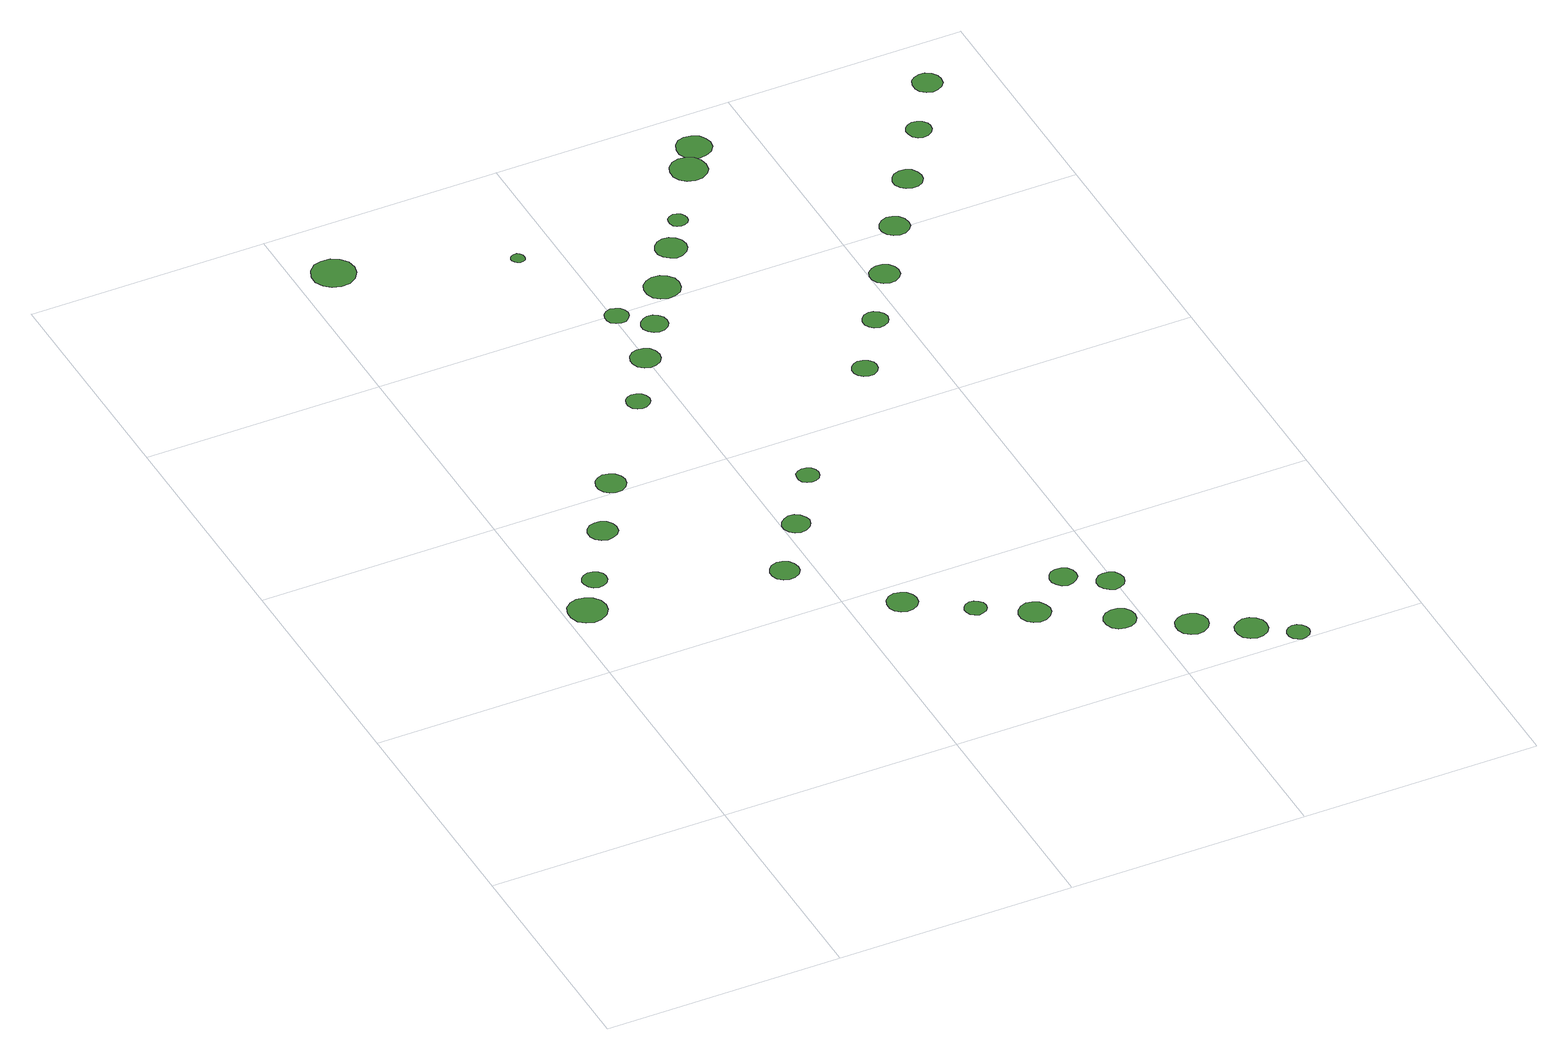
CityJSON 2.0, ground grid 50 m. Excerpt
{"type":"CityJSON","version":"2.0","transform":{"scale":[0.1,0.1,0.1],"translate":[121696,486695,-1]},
"CityObjects":{
"tree1":{"type":"SolitaryVegetationObject","attributes":{"function":"something"},"geometry":[{"type":"MultiSurface","lod":"1","boundaries":[[[0,1,2,3,4,5,6,7,8,9,10,11,12,13,14]]]}]},
"tree2":{"type":"SolitaryVegetationObject","attributes":{"function":"something"},"geometry":[{"type":"MultiSurface","lod":"1","boundaries":[[[15,16,17,18,19,20,21,22,23,24,25,26,27,28,29]]]}]},
"tree3":{"type":"SolitaryVegetationObject","attributes":{"function":"something"},"geometry":[{"type":"MultiSurface","lod":"1","boundaries":[[[30,31,32,33,34,35,36,37,38,39,40,41,42,43,44]]]}]},
"tree4":{"type":"SolitaryVegetationObject","attributes":{"function":"something"},"geometry":[{"type":"MultiSurface","lod":"1","boundaries":[[[45,46,47,48,49,50,51,52,53,54,55,56,57,58,59]]]}]},
"tree5":{"type":"SolitaryVegetationObject","attributes":{"function":"something"},"geometry":[{"type":"MultiSurface","lod":"1","boundaries":[[[60,61,62,63,64,65,66,67,68,69,70,71,72,73,74]]]}]},
"tree6":{"type":"SolitaryVegetationObject","attributes":{"function":"something"},"geometry":[{"type":"MultiSurface","lod":"1","boundaries":[[[75,76,77,78,79,80,81,82,83,84,85,86,87,88,89]]]}]},
"tree7":{"type":"SolitaryVegetationObject","attributes":{"function":"something"},"geometry":[{"type":"MultiSurface","lod":"1","boundaries":[[[90,91,92,93,94,95,96,97,98,99,100,101,102,103,104]]]}]},
"tree8":{"type":"SolitaryVegetationObject","attributes":{"function":"something"},"geometry":[{"type":"MultiSurface","lod":"1","boundaries":[[[105,106,107,108,109,110,111,112,113,114,115,116,117,118,119]]]}]},
"tree9":{"type":"SolitaryVegetationObject","attributes":{"function":"something"},"geometry":[{"type":"MultiSurface","lod":"1","boundaries":[[[120,121,122,123,124,125,126,127,128,129,130,131,132,133,134]]]}]},
"tree10":{"type":"SolitaryVegetationObject","attributes":{"function":"something"},"geometry":[{"type":"MultiSurface","lod":"1","boundaries":[[[135,136,137,138,139,140,141,142,143,144,145,146,147,148,149]]]}]},
"tree11":{"type":"SolitaryVegetationObject","attributes":{"function":"something"},"geometry":[{"type":"MultiSurface","lod":"1","boundaries":[[[150,151,152,153,154,155,156,157,158,159,160,161,162,163,164]]]}]},
"tree12":{"type":"SolitaryVegetationObject","attributes":{"function":"something"},"geometry":[{"type":"MultiSurface","lod":"1","boundaries":[[[165,166,167,168,169,170,171,172,173,174,175,176,177,178,179]]]}]},
"tree13":{"type":"SolitaryVegetationObject","attributes":{"function":"something"},"geometry":[{"type":"MultiSurface","lod":"1","boundaries":[[[180,181,182,183,184,185,186,187,188,189,190,191,192,193,194]]]}]},
"tree14":{"type":"SolitaryVegetationObject","attributes":{"function":"something"},"geometry":[{"type":"MultiSurface","lod":"1","boundaries":[[[195,196,197,198,199,200,201,202,203,204,205,206,207,208,209]]]}]},
"tree15":{"type":"SolitaryVegetationObject","attributes":{"function":"something"},"geometry":[{"type":"MultiSurface","lod":"1","boundaries":[[[210,211,212,213,214,215,216,217,218,219,220,221,222,223,224]]]}]},
"tree16":{"type":"SolitaryVegetationObject","attributes":{"function":"something"},"geometry":[{"type":"MultiSurface","lod":"1","boundaries":[[[225,226,227,228,229,230,231,232,233,234,235,236,237,238,239]]]}]},
"tree17":{"type":"SolitaryVegetationObject","attributes":{"function":"something"},"geometry":[{"type":"MultiSurface","lod":"1","boundaries":[[[240,241,242,243,244,245,246,247,248,249,250,251,252,253,254]]]}]},
"tree18":{"type":"SolitaryVegetationObject","attributes":{"function":"something"},"geometry":[{"type":"MultiSurface","lod":"1","boundaries":[[[255,256,257,258,259,260,261,262,263,264,265,266,267,268,269]]]}]},
"tree19":{"type":"SolitaryVegetationObject","attributes":{"function":"something"},"geometry":[{"type":"MultiSurface","lod":"1","boundaries":[[[270,271,272,273,274,275,276,277,278,279,280,281,282,283,284]]]}]},
"tree20":{"type":"SolitaryVegetationObject","attributes":{"function":"something"},"geometry":[{"type":"MultiSurface","lod":"1","boundaries":[[[285,286,287,288,289,290,291,292,293,294,295,296,297,298,299]]]}]},
"tree21":{"type":"SolitaryVegetationObject","attributes":{"function":"something"},"geometry":[{"type":"MultiSurface","lod":"1","boundaries":[[[300,301,302,303,304,305,306,307,308,309,310,311,312,313,314]]]}]},
"tree22":{"type":"SolitaryVegetationObject","attributes":{"function":"something"},"geometry":[{"type":"MultiSurface","lod":"1","boundaries":[[[315,316,317,318,319,320,321,322,323,324,325,326,327,328,329]]]}]},
"tree23":{"type":"SolitaryVegetationObject","attributes":{"function":"something"},"geometry":[{"type":"MultiSurface","lod":"1","boundaries":[[[330,331,332,333,334,335,336,337,338,339,340,341,342,343,344]]]}]},
"tree24":{"type":"SolitaryVegetationObject","attributes":{"function":"something"},"geometry":[{"type":"MultiSurface","lod":"1","boundaries":[[[345,346,347,348,349,350,351,352,353,354,355,356,357,358,359]]]}]},
"tree25":{"type":"SolitaryVegetationObject","attributes":{"function":"something"},"geometry":[{"type":"MultiSurface","lod":"1","boundaries":[[[360,361,362,363,364,365,366,367,368,369,370,371,372,373,374]]]}]},
"tree26":{"type":"SolitaryVegetationObject","attributes":{"function":"something"},"geometry":[{"type":"MultiSurface","lod":"1","boundaries":[[[375,376,377,378,379,380,381,382,383,384,385,386,387,388,389]]]}]},
"tree27":{"type":"SolitaryVegetationObject","attributes":{"function":"something"},"geometry":[{"type":"MultiSurface","lod":"1","boundaries":[[[390,391,392,393,394,395,396,397,398,399,400,401,402,403,404]]]}]},
"tree28":{"type":"SolitaryVegetationObject","attributes":{"function":"something"},"geometry":[{"type":"MultiSurface","lod":"1","boundaries":[[[405,406,407,408,409,410,411,412,413,414,415,416,417,418,419]]]}]},
"tree29":{"type":"SolitaryVegetationObject","attributes":{"function":"something"},"geometry":[{"type":"MultiSurface","lod":"1","boundaries":[[[420,421,422,423,424,425,426,427,428,429,430,431,432,433,434]]]}]},
"tree30":{"type":"SolitaryVegetationObject","attributes":{"function":"something"},"geometry":[{"type":"MultiSurface","lod":"1","boundaries":[[[435,436,437,438,439,440,441,442,443,444,445,446,447,448,449]]]}]},
"tree31":{"type":"SolitaryVegetationObject","attributes":{"function":"something"},"geometry":[{"type":"MultiSurface","lod":"1","boundaries":[[[450,451,452,453,454,455,456,457,458,459,460,461,462,463,464]]]}]},
"tree32":{"type":"SolitaryVegetationObject","attributes":{"function":"something"},"geometry":[{"type":"MultiSurface","lod":"1","boundaries":[[[465,466,467,468,469,470,471,472,473,474,475,476,477,478,479]]]}]},
"tree33":{"type":"SolitaryVegetationObject","attributes":{"function":"something"},"geometry":[{"type":"MultiSurface","lod":"1","boundaries":[[[480,481,482,483,484,485,486,487,488,489,490,491,492,493,494]]]}]},
"tree34":{"type":"SolitaryVegetationObject","attributes":{"function":"something"},"geometry":[{"type":"MultiSurface","lod":"1","boundaries":[[[495,496,497,498,499,500,501,502,503,504,505,506,507,508,509]]]}]}
},
"vertices":[
[89,693,10],[86,709,10],[76,723,10],[61,731,10],[45,733,10],[29,728,10],[16,717,10],[10,701,10],[10,685,10],[16,669,10],[29,658,10],[45,653,10],[61,655,10],[76,663,10],[86,677,10],
[129,773,10],[127,783,10],[121,792,10],[112,797,10],[101,798,10],[91,795,10],[84,788,10],[79,778,10],[79,768,10],[84,758,10],[91,751,10],[101,748,10],[112,749,10],[121,754,10],[127,762,10],
[216,903,10],[214,916,10],[206,926,10],[195,932,10],[183,933,10],[171,930,10],[161,921,10],[156,910,10],[156,897,10],[161,886,10],[171,877,10],[183,873,10],[195,875,10],[206,881,10],[214,891,10],
[297,1030,10],[294,1042,10],[287,1052,10],[276,1058,10],[263,1060,10],[251,1056,10],[242,1048,10],[237,1036,10],[237,1023,10],[242,1012,10],[251,1004,10],[263,1000,10],[276,1001,10],[287,1007,10],[294,1018,10],
[474,636,10],[472,648,10],[465,658,10],[454,664,10],[442,665,10],[430,661,10],[421,653,10],[416,642,10],[416,630,10],[421,619,10],[430,610,10],[442,607,10],[454,608,10],[465,614,10],[472,624,10],
[125,1858,10],[121,1876,10],[110,1891,10],[94,1900,10],[75,1902,10],[58,1897,10],[44,1884,10],[36,1867,10],[36,1848,10],[44,1831,10],[58,1819,10],[75,1813,10],[94,1815,10],[110,1824,10],[121,1840,10],
[636,447,10],[633,459,10],[625,470,10],[614,476,10],[601,478,10],[589,474,10],[579,465,10],[574,453,10],[574,440,10],[579,428,10],[589,420,10],[601,416,10],[614,417,10],[625,423,10],[633,434,10],
[559,758,10],[556,769,10],[549,779,10],[539,785,10],[527,786,10],[516,782,10],[507,774,10],[502,763,10],[502,752,10],[507,741,10],[516,733,10],[527,729,10],[539,731,10],[549,737,10],[556,746,10],
[452,1237,10],[450,1247,10],[444,1255,10],[435,1260,10],[425,1261,10],[416,1258,10],[408,1251,10],[404,1242,10],[404,1232,10],[408,1222,10],[416,1216,10],[425,1213,10],[435,1214,10],[444,1219,10],[450,1227,10],
[745,367,10],[743,376,10],[737,383,10],[729,388,10],[720,389,10],[711,386,10],[704,380,10],[701,372,10],[701,362,10],[704,354,10],[711,348,10],[720,345,10],[729,346,10],[737,350,10],[743,358,10],
[641,884,10],[639,893,10],[634,901,10],[625,906,10],[616,907,10],[607,904,10],[599,898,10],[596,889,10],[596,879,10],[599,870,10],[607,864,10],[616,861,10],[625,862,10],[634,867,10],[639,875,10],
[531,1352,10],[528,1365,10],[521,1375,10],[510,1381,10],[497,1383,10],[485,1379,10],[475,1370,10],[470,1358,10],[470,1346,10],[475,1334,10],[485,1325,10],[497,1321,10],[510,1323,10],[521,1329,10],[528,1339,10],
[852,305,10],[849,318,10],[841,329,10],[829,336,10],[816,338,10],[803,333,10],[793,324,10],[787,312,10],[787,298,10],[793,286,10],[803,277,10],[816,272,10],[829,274,10],[841,281,10],[849,292,10],
[433,1742,10],[432,1748,10],[429,1753,10],[424,1756,10],[418,1756,10],[412,1754,10],[408,1750,10],[405,1745,10],[405,1739,10],[408,1734,10],[412,1730,10],[418,1728,10],[424,1728,10],[429,1731,10],[432,1736,10],
[534,1495,10],[532,1505,10],[526,1513,10],[518,1518,10],[508,1520,10],[498,1517,10],[490,1510,10],[486,1500,10],[486,1490,10],[490,1481,10],[498,1475,10],[508,1471,10],[518,1472,10],[526,1478,10],[532,1486,10],
[591,1441,10],[589,1452,10],[582,1461,10],[573,1467,10],[561,1468,10],[551,1464,10],[542,1457,10],[537,1446,10],[537,1435,10],[542,1425,10],[551,1417,10],[561,1413,10],[573,1415,10],[582,1420,10],[589,1430,10],
[990,214,10],[987,227,10],[979,238,10],[967,245,10],[954,246,10],[941,242,10],[931,233,10],[925,221,10],[925,207,10],[931,195,10],[941,186,10],[954,182,10],[967,183,10],[979,190,10],[987,201,10],
[945,380,10],[943,391,10],[936,401,10],[926,406,10],[914,408,10],[903,404,10],[895,396,10],[890,386,10],[890,374,10],[895,364,10],[903,356,10],[914,352,10],[926,354,10],[936,360,10],[943,369,10],
[665,1537,10],[662,1552,10],[653,1565,10],[640,1572,10],[624,1574,10],[609,1569,10],[598,1559,10],[592,1545,10],[592,1529,10],[598,1515,10],[609,1505,10],[624,1500,10],[640,1502,10],[653,1509,10],[662,1522,10],
[1022,328,10],[1019,340,10],[1013,349,10],[1003,355,10],[991,356,10],[980,353,10],[971,345,10],[966,334,10],[966,322,10],[971,312,10],[980,304,10],[991,300,10],[1003,302,10],[1013,308,10],[1019,317,10],
[1108,138,10],[1105,151,10],[1097,162,10],[1085,169,10],[1071,171,10],[1058,167,10],[1047,157,10],[1042,145,10],[1042,131,10],[1047,118,10],[1058,108,10],[1071,104,10],[1085,106,10],[1097,113,10],[1105,124,10],
[731,1640,10],[728,1653,10],[720,1664,10],[708,1671,10],[695,1672,10],[682,1668,10],[672,1659,10],[666,1647,10],[666,1633,10],[672,1621,10],[682,1612,10],[695,1607,10],[708,1609,10],[720,1616,10],[728,1627,10],
[1204,75,10],[1202,88,10],[1194,99,10],[1182,106,10],[1168,108,10],[1155,103,10],[1144,94,10],[1139,82,10],[1139,68,10],[1144,55,10],[1155,46,10],[1168,42,10],[1182,43,10],[1194,50,10],[1202,61,10],
[891,1136,10],[889,1146,10],[882,1155,10],[873,1160,10],[862,1162,10],[852,1158,10],[844,1151,10],[840,1141,10],[840,1130,10],[844,1121,10],[852,1113,10],[862,1110,10],[873,1111,10],[882,1117,10],[889,1125,10],
[1270,24,10],[1268,33,10],[1263,41,10],[1254,46,10],[1245,47,10],[1236,44,10],[1229,38,10],[1225,29,10],[1225,19,10],[1229,10,10],[1236,4,10],[1245,1,10],[1254,2,10],[1263,7,10],[1268,15,10],
[769,1712,10],[767,1720,10],[762,1727,10],[755,1731,10],[747,1732,10],[739,1729,10],[733,1724,10],[730,1716,10],[730,1708,10],[733,1700,10],[739,1695,10],[747,1692,10],[755,1693,10],[762,1697,10],[767,1704,10],
[977,1263,10],[975,1274,10],[969,1282,10],[959,1288,10],[949,1289,10],[938,1286,10],[930,1278,10],[926,1269,10],[926,1258,10],[930,1248,10],[938,1241,10],[949,1238,10],[959,1239,10],[969,1244,10],[975,1253,10],
[876,1846,10],[873,1862,10],[864,1874,10],[850,1882,10],[834,1884,10],[819,1879,10],[807,1868,10],[801,1854,10],[801,1838,10],[807,1824,10],[819,1813,10],[834,1808,10],[850,1810,10],[864,1818,10],[873,1830,10],
[1061,1384,10],[1059,1397,10],[1051,1407,10],[1040,1413,10],[1028,1414,10],[1016,1410,10],[1006,1402,10],[1001,1390,10],[1001,1378,10],[1006,1366,10],[1016,1358,10],[1028,1354,10],[1040,1355,10],[1051,1361,10],[1059,1372,10],
[914,1904,10],[911,1918,10],[902,1930,10],[889,1938,10],[874,1939,10],[860,1935,10],[849,1925,10],[843,1911,10],[843,1896,10],[849,1882,10],[860,1872,10],[874,1868,10],[889,1870,10],[902,1877,10],[911,1889,10],
[1145,1510,10],[1143,1523,10],[1135,1533,10],[1124,1539,10],[1112,1541,10],[1100,1537,10],[1090,1528,10],[1085,1517,10],[1085,1504,10],[1090,1492,10],[1100,1484,10],[1112,1480,10],[1124,1481,10],[1135,1488,10],[1143,1498,10],
[1233,1631,10],[1230,1643,10],[1223,1654,10],[1212,1660,10],[1199,1661,10],[1187,1657,10],[1178,1649,10],[1172,1637,10],[1172,1625,10],[1178,1613,10],[1187,1605,10],[1199,1601,10],[1212,1602,10],[1223,1608,10],[1230,1619,10],
[1317,1761,10],[1315,1771,10],[1308,1780,10],[1299,1785,10],[1288,1786,10],[1278,1783,10],[1270,1776,10],[1266,1766,10],[1266,1755,10],[1270,1745,10],[1278,1738,10],[1288,1735,10],[1299,1736,10],[1308,1741,10],[1315,1750,10],
[1401,1885,10],[1399,1897,10],[1391,1907,10],[1380,1914,10],[1368,1915,10],[1356,1911,10],[1346,1903,10],[1341,1891,10],[1341,1878,10],[1346,1867,10],[1356,1858,10],[1368,1854,10],[1380,1856,10],[1391,1862,10],[1399,1872,10]
]}
